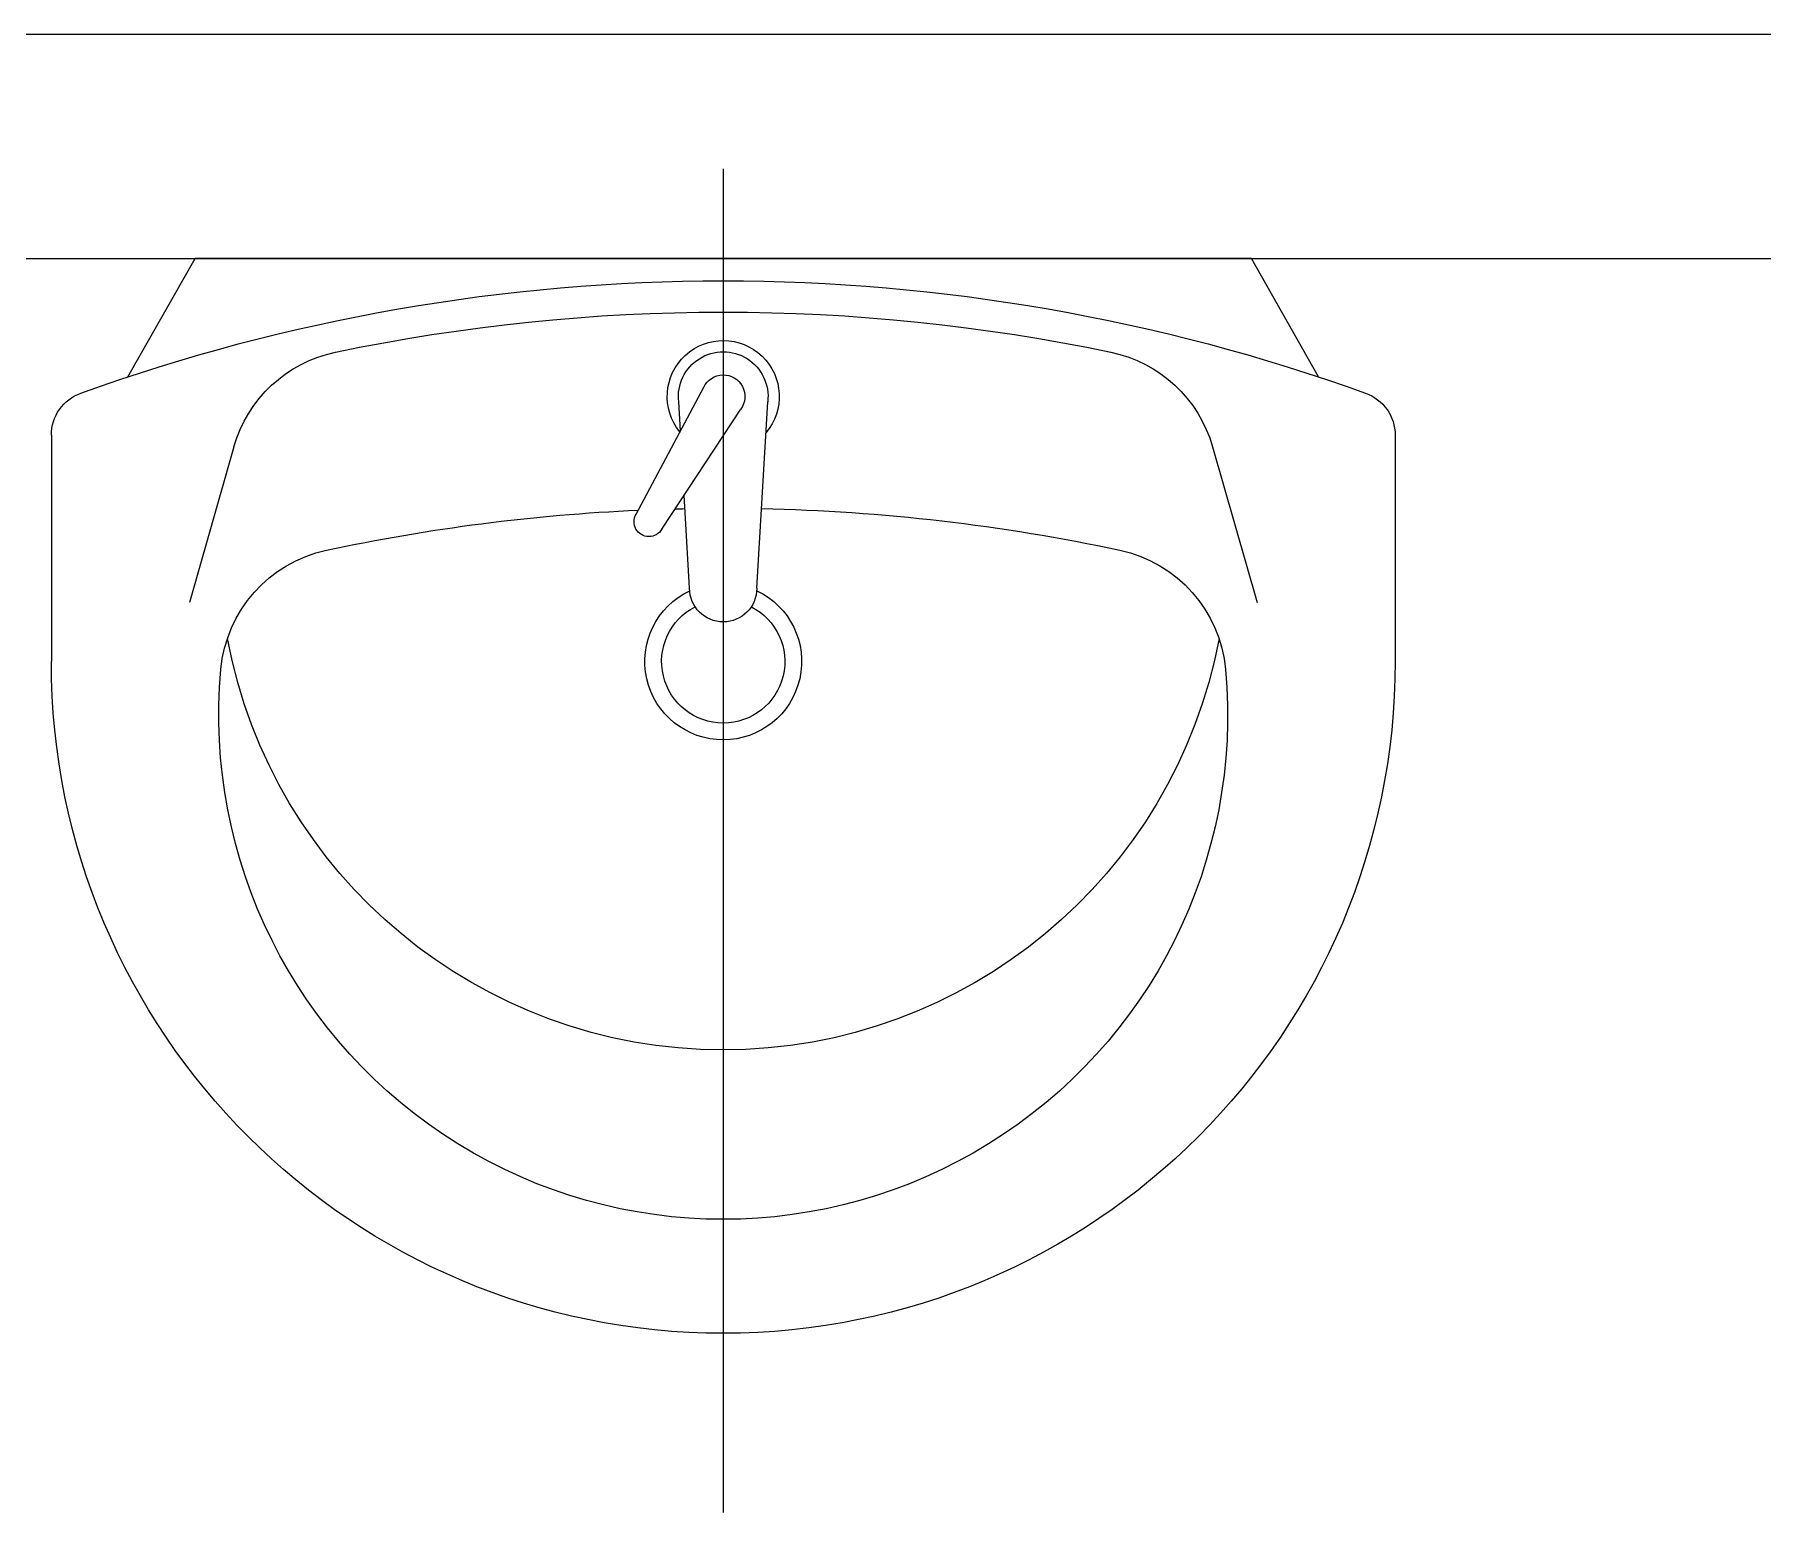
# Model space of a CAD drawing. Header units: millimetres. Extents: x -160614 to 59925, y -157025 to 0.
# Drawn here: x -139837 to -139065, y -113673 to -113013 of the extents above; entities that cross this region are included whole.
import ezdxf

# ---------------------------------------------------------------- set-up
doc = ezdxf.new("R2010")
doc.units = ezdxf.units.MM
doc.header["$LTSCALE"] = 8
for name, color, linetype, lineweight in [('72_EGR_EQP_TAG', 9, 'Continuous', 5), ('SANIT', 9, 'Continuous', 5), ('Walls', 9, 'Continuous', 5)]:
    doc.layers.add(name, color=color, linetype=linetype, lineweight=lineweight)

# ---------------------------------------------------------------- blocks, each defined once
blk = doc.blocks.new('lav-manta 60')
at = {"layer": 'SANIT'}
for p, q in [((0, 0.04), (0, -0.56)), ((-0.26581, -0.05286), (-0.2358, 0)), ((-0.2358, 0), (0.2358, 0)), ((0.26581, -0.05286), (0.2358, 0)), ((0.0389, -0.11416), (0.00872, -0.05752)), ((-0.015, -0.14731), (-0.01986, -0.06399)), ((0.02744, -0.12096), (-0.00782, -0.06733)), ((0.0191, -0.07699), (0.01986, -0.06401)), ((-0.3, -0.07893), (-0.3, -0.18)), ((-0.21848, -0.08411), (-0.23834, -0.15371)), ((0.21848, -0.08411), (0.23834, -0.15371)), ((0.3, -0.07893), (0.3, -0.18)), ((0.015, -0.14731), (0.01741, -0.10571))]:
    blk.add_line(p, q, dxfattribs=at)
for centre, radius, start, end in [((0, -0.85568), 0.84568, 70.17712, 109.82288), ((0, -0.86962), 0.84568, 78.19138, 101.80862), ((0, -0.06166), 0.025, 320.74745, 220.36799), ((-0.16078, -0.10056), 0.06, 101.80862, 164.07939), ((0, -0.06166), 0.02, 353.26708, 186.68201), ((0.16078, -0.10056), 0.06, 15.92061, 78.19138), ((0, -0.06166), 0.00966, 25.41267, 215.95772), ((-0.28, -0.07893), 0.02, 109.82288, 180), ((0.28, -0.07893), 0.02, 0, 70.17712), ((0, -0.95722), 0.84568, 91.15716, 102.08826), ((0, -0.95722), 0.84568, 88.54856, 88.84398), ((0.03317, -0.11756), 0.00666, 210.68519, 30.68519), ((0, -0.95722), 0.84568, 77.91174, 87.42745), ((-0.16454, -0.18896), 0.06, 102.08826, 174.81422), ((0.16454, -0.18896), 0.06, 5.18578, 77.91174), ((0, -0.18), 0.035, 115.31059, 64.68941), ((0, -0.14731), 0.015, 180, 0), ((0, -0.18), 0.0275, 117.14957, 62.85043), ((0, -0.12824), 0.22521, 190.60973, 349.39027), ((0, -0.18), 0.3, 180, 0), ((0, -0.20389), 0.22521, 174.81422, 5.18578)]:
    blk.add_arc(centre, radius, start, end, dxfattribs=at)
blk = doc.blocks.new('GF1')
at = {"layer": 'Walls', "color": 9}
for p, q in [((-137259.37, -113012.61), (-140899.37, -113012.61)), ((-141029.37, -113112.61), (-137259.37, -113112.61))]:
    blk.add_line(p, q, dxfattribs=at)
at = {"layer": 'SANIT', "color": 9, "xscale": -1000.000000000223, "yscale": 1000.000000000223, "zscale": 1000.000000000223}
blk.add_blockref('lav-manta 60', (-139529.37, -113112.61), dxfattribs=at)

msp = doc.modelspace()

# ---------------------------------------------------------------- block references
at = {"layer": '72_EGR_EQP_TAG'}
msp.add_blockref('GF1', (0, 0), dxfattribs=at)

doc.saveas('drawing.dxf')
